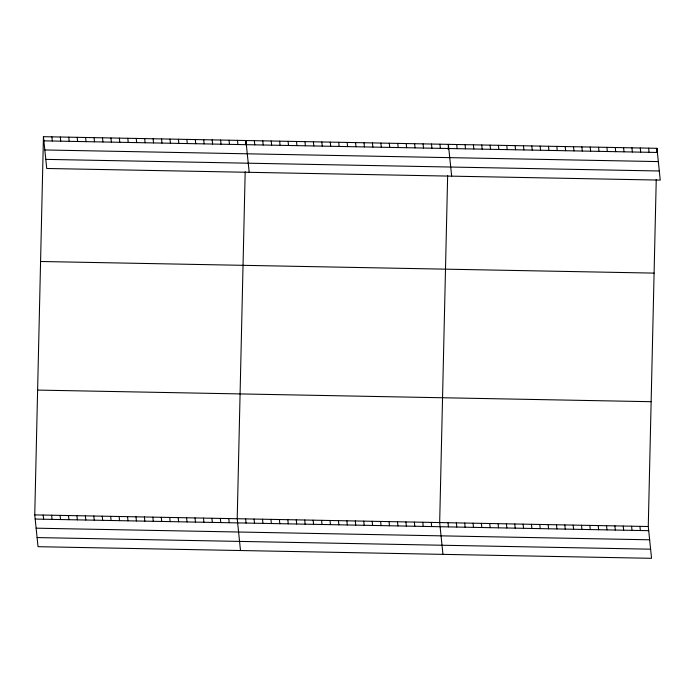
<?xml version="1.0" encoding="UTF-8"?>
<svg xmlns="http://www.w3.org/2000/svg" width="695" height="695" viewBox="0 0 695 695"><rect width="100%" height="100%" fill="white"/><g stroke="black" fill="none" stroke-linecap="round" stroke-linejoin="round"><path stroke-width="1.04" d="M656.245 179.501L648.27 526.515L651.554 558.311L38.034 546.696L34.75 514.899L43.446 136.689L656.966 148.304L660.25 180.101L46.73 168.485L43.446 136.689M245.187 171.726L237.212 518.731L240.496 550.527M245.813 144.682L245.908 140.52L249.192 172.325M447.649 175.557L439.674 522.562L442.958 554.367M448.249 149.555L448.371 144.351L451.654 176.156M656.871 152.466L656.966 148.304M43.881 140.85L657.392 152.466M44.819 149.972L658.339 161.588M45.792 159.372L659.312 170.987M40.579 261.494L654.091 273.109M37.617 390.086L651.137 401.701M34.75 514.899L648.27 526.515M35.184 519.061L648.696 530.676M36.123 528.183L649.643 539.798M37.096 537.574L650.607 549.189M648.617 148.148L649.052 152.309M640.277 147.983L640.703 152.153M631.929 147.827L632.363 151.996M623.589 147.67L624.014 151.831M615.249 147.514L615.674 151.675M606.9 147.357L607.334 151.519M639.921 526.35L640.356 530.52M598.56 147.192L598.986 151.362M631.581 526.193L632.007 530.363M590.211 147.036L590.646 151.206M623.233 526.037L623.667 530.198M581.871 146.88L582.297 151.041M614.893 525.88L615.318 530.042M573.523 146.723L573.957 150.885M606.544 525.724L606.978 529.885M565.183 146.567L565.608 150.728M598.204 525.559L598.63 529.729M556.834 146.41L557.268 150.572M589.855 525.403L590.29 529.573M548.494 146.245L548.928 150.415M581.515 525.246L581.95 529.408M540.154 146.089L540.58 150.259M573.175 525.09L573.601 529.251M531.805 145.933L532.24 150.094M564.827 524.933L565.261 529.095M523.465 145.776L523.891 149.938M556.486 524.777L556.912 528.938M515.117 145.62L515.551 149.781M548.138 524.612L548.572 528.782M506.777 145.455L507.202 149.625M539.798 524.456L540.224 528.626M498.428 145.298L498.862 149.468M531.449 524.299L531.884 528.461M490.088 145.142L490.514 149.303M523.109 524.143L523.543 528.304M481.739 144.986L482.174 149.147M514.769 523.987L515.195 528.148M473.399 144.829L473.834 148.991M506.42 523.822L506.855 527.991M465.059 144.673L465.485 148.834M498.08 523.665L498.506 527.835M456.711 144.508L457.145 148.678M489.732 523.509L490.166 527.67M481.392 523.352L481.817 527.514M439.935 144.195L440.361 148.356M473.043 523.196L473.477 527.357M431.499 144.03L431.925 148.2M464.703 523.04L465.129 527.201M423.064 143.874L423.49 148.035M456.354 522.875L456.789 527.045M414.628 143.717L415.054 147.879M448.014 522.718L448.449 526.888M406.193 143.552L406.618 147.722M397.757 143.396L398.183 147.557M431.239 522.405L431.665 526.567M389.313 143.239L389.747 147.401M422.803 522.24L423.229 526.41M380.877 143.074L381.312 147.236M414.359 522.084L414.793 526.245M372.442 142.918L372.876 147.079M405.923 521.919L406.358 526.089M364.006 142.753L364.441 146.923M397.488 521.763L397.922 525.924M355.571 142.597L356.005 146.758M389.052 521.606L389.487 525.768M347.135 142.44L347.57 146.602M380.617 521.441L381.051 525.611M338.7 142.275L339.134 146.445M372.181 521.285L372.616 525.446M330.264 142.119L330.698 146.28M363.746 521.128L364.18 525.29M321.828 141.954L322.263 146.124M355.31 520.963L355.744 525.133M313.393 141.797L313.827 145.959M346.875 520.807L347.309 524.968M304.957 141.641L305.392 145.802M338.439 520.642L338.873 524.812M296.522 141.476L296.956 145.646M330.003 520.486L330.438 524.647M288.086 141.32L288.521 145.481M321.568 520.329L322.002 524.49M279.651 141.163L280.085 145.325M313.132 520.164L313.567 524.334M271.215 140.998L271.649 145.168M304.697 520.008L305.131 524.169M262.78 140.842L263.214 145.003M296.261 519.843L296.695 524.013M254.344 140.677L254.77 144.847M287.826 519.686L288.26 523.848M279.39 519.53L279.816 523.691M237.473 140.364L237.898 144.525M270.954 519.365L271.38 523.535M229.037 140.199L229.463 144.369M262.519 519.208L262.945 523.37M220.602 140.042L221.027 144.204M254.083 519.052L254.509 523.213M212.166 139.877L212.592 144.047M245.648 518.887L246.073 523.057M203.731 139.721L204.156 143.882M195.295 139.565L195.721 143.726M228.777 518.566L229.202 522.736M186.859 139.4L187.285 143.57M220.341 518.409L220.767 522.571M178.424 139.243L178.85 143.405M211.905 518.253L212.331 522.414M169.988 139.087L170.414 143.248M203.47 518.088L203.896 522.258M161.553 138.922L161.978 143.092M195.034 517.931L195.46 522.093M153.117 138.765L153.543 142.927M186.599 517.775L187.025 521.936M144.682 138.6L145.107 142.77M178.163 517.61L178.589 521.771M136.237 138.444L136.672 142.605M169.728 517.454L170.153 521.615M127.802 138.288L128.236 142.449M161.283 517.289L161.718 521.459M119.366 138.123L119.801 142.293M152.848 517.132L153.282 521.293M110.931 137.966L111.365 142.127M144.412 516.976L144.847 521.137M102.495 137.81L102.93 141.971M135.977 516.811L136.411 520.981M94.06 137.645L94.494 141.806M127.541 516.654L127.976 520.816M85.624 137.488L86.058 141.65M119.106 516.489L119.54 520.659M77.188 137.323L77.623 141.493M110.67 516.333L111.104 520.494M68.753 137.167L69.187 141.328M102.235 516.177L102.669 520.338M60.317 137.011L60.752 141.172M93.799 516.011L94.233 520.181M51.882 136.846L52.316 141.016M85.363 515.855L85.798 520.016M76.928 515.699L77.362 519.86M68.492 515.534L68.927 519.704M60.057 515.377L60.491 519.539M51.621 515.212L52.056 519.382M43.186 515.056L43.62 519.217"/></g></svg>
